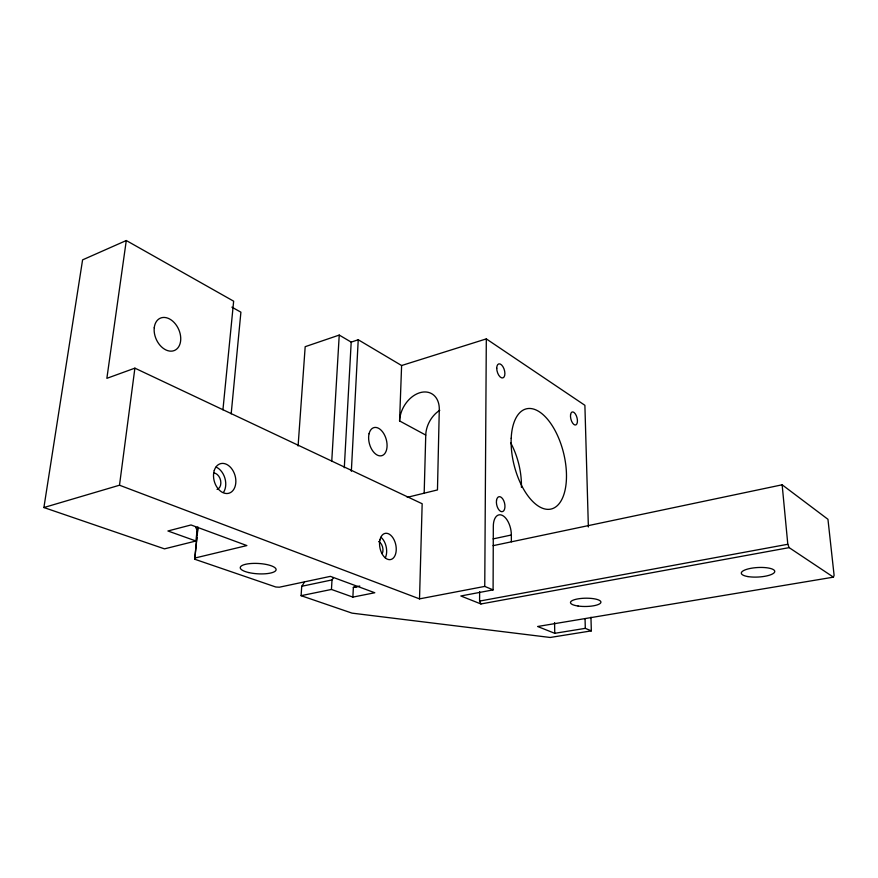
<?xml version="1.0" encoding="UTF-8"?>
<svg xmlns="http://www.w3.org/2000/svg" width="878" height="878" viewBox="0 0 878 878"><rect width="100%" height="100%" fill="white"/><g stroke="black" fill="none" stroke-linecap="round" stroke-linejoin="round"><path stroke-width="1.32" d="M493.074 545.677L782.144 484.799L827.954 519.304L834.1 575.299L833.431 577.153L789.146 547.631L480.935 603.965L460.829 595.975L493.096 589.884L493.315 526.284A16.199 8.528 77.8 0 1 502.337 515.386A16.199 8.528 77.8 0 1 511.347 534.998L511.369 541.825M493.096 589.884L484.755 586.405L486.313 338.897L401.608 365.522L358.235 339.753L351.2 342.113L339.237 335.078L305.182 346.689L298.092 445.98M480.935 603.965L479.575 601.09L479.651 591.64M484.755 586.405L419.519 598.873L422.164 503.752L134.894 368.156L106.864 378.33L126.289 240.528L233.647 301.187L222.935 409.817M424.173 493.436L425.753 435.082A24.343 17.9 -60.9 0 1 439.768 410.278M425.753 435.082L399.578 420.935L401.608 365.522M197.857 526.899L194.729 559.231L275.802 587.009L279.358 587.206L330.38 576.363L374.796 592.749L352.879 597.106L353.362 587.36L359.782 586.043M351.343 471.256L358.235 339.753M344.297 467.754L351.2 342.113M352.879 597.106L331.456 589.445L332.005 579.919L333.399 577.867M331.741 461.367L339.237 335.078M590.949 617.201L591.333 630.876L550.177 637.472L352.045 613.14L301.099 595.679L301.725 586.284L303.151 584.254A56.181 38.182 77.9 0 0 304.249 582.213M231.177 413.856L240.901 312.184L231.891 307.146M126.289 240.528L82.587 259.866L43.9 507.539L164.482 548.86L195.948 541.002L197.034 530.499L195.75 527.14M194.729 559.231L196.957 537.577M197.243 534.867L197.934 528.095M43.9 507.539L119.496 485.216L134.894 368.156M407.227 497.343L437.464 489.935L439.285 409.598A24.968 17.966 -60.8 0 0 420.101 392.653A24.968 17.966 -60.8 0 0 399.578 420.935M194.631 558.101L246.872 545.567L191.031 524.967L167.917 530.981L195.948 541.002M493.096 538.905L511.347 534.998M301.725 586.284L332.005 579.919M301.099 595.679L331.456 589.445M479.575 601.09L787.807 544.272L789.146 547.631M833.431 577.153L537.61 626.497L554.753 633.312L585.308 628.352L591.333 630.876M119.496 485.216L419.519 598.873M486.313 338.897L584.891 405.307L588.37 526.976M782.144 484.799L787.807 544.272M585.055 618.858L585.308 628.352M554.578 622.59L554.753 633.312M378.637 541.55A7.397 4.511 78.3 0 1 382.215 553.744M357.192 586.625A31.476 19.81 78.6 0 1 353.362 587.36M213.826 472.979A8.484 6.003 74.1 0 1 220.641 480.606A8.484 6.003 74.1 0 1 217.075 489.419M510.755 442.984A50.463 26.494 76.1 0 1 521.422 487.323M216.076 467.085A15.277 10.81 74.1 0 1 223.539 492.317M381.008 537.292A13.302 8.111 78.3 0 1 385.299 557.848M369.067 433.743A14.586 8.681 74.4 0 0 379.757 455.858A14.586 8.681 74.4 0 0 384.718 435.356A14.586 8.681 74.4 0 0 369.067 433.743M154.243 327.757A17.637 12.27 66 0 0 172.538 351.035A17.637 12.27 66 0 0 175.523 324.103A17.637 12.27 66 0 0 154.243 327.757M578.097 606.029A15.211 4.138 -0.8 0 0 600.925 602.132A15.211 4.138 -0.8 0 0 578.119 598.851A15.211 4.138 -0.8 0 0 578.097 606.029M747.957 576.583A16.759 4.763 -3.1 0 0 774.648 572.028A16.759 4.763 -3.1 0 0 751.513 568.209A16.759 4.763 -3.1 0 0 747.957 576.583M248.715 572.555A17.966 5.18 3.3 0 0 276.098 569.756A17.966 5.18 3.3 0 0 249.681 563.632A17.966 5.18 3.3 0 0 248.715 572.555M511.194 438.276A51.615 25.473 76 0 0 550.824 509.097A51.615 25.473 76 0 0 554.435 429.375A51.615 25.473 76 0 0 511.194 438.276M570.557 414.701A6.75 3.139 75.2 0 0 575.024 425.007A6.75 3.139 75.2 0 0 576.308 415.678A6.75 3.139 75.2 0 0 570.557 414.701M496.728 368.266A7.309 3.677 73.5 0 0 502.874 377.902A7.309 3.677 73.5 0 0 502.842 366.51A7.309 3.677 73.5 0 0 496.728 368.266M496.531 500.23A7.672 4.028 77 0 0 501.799 511.709A7.672 4.028 77 0 0 503.698 500.603A7.672 4.028 77 0 0 496.531 500.23M214.276 470.41A15.365 10.766 74.1 0 0 226.337 493.524A15.365 10.766 74.1 0 0 233.427 471.464A15.365 10.766 74.1 0 0 214.276 470.41M379.933 539.915A13.379 8.067 78.2 0 0 389.634 559.67A13.379 8.067 78.2 0 0 394.09 539.827A13.379 8.067 78.2 0 0 379.933 539.915"/></g></svg>
